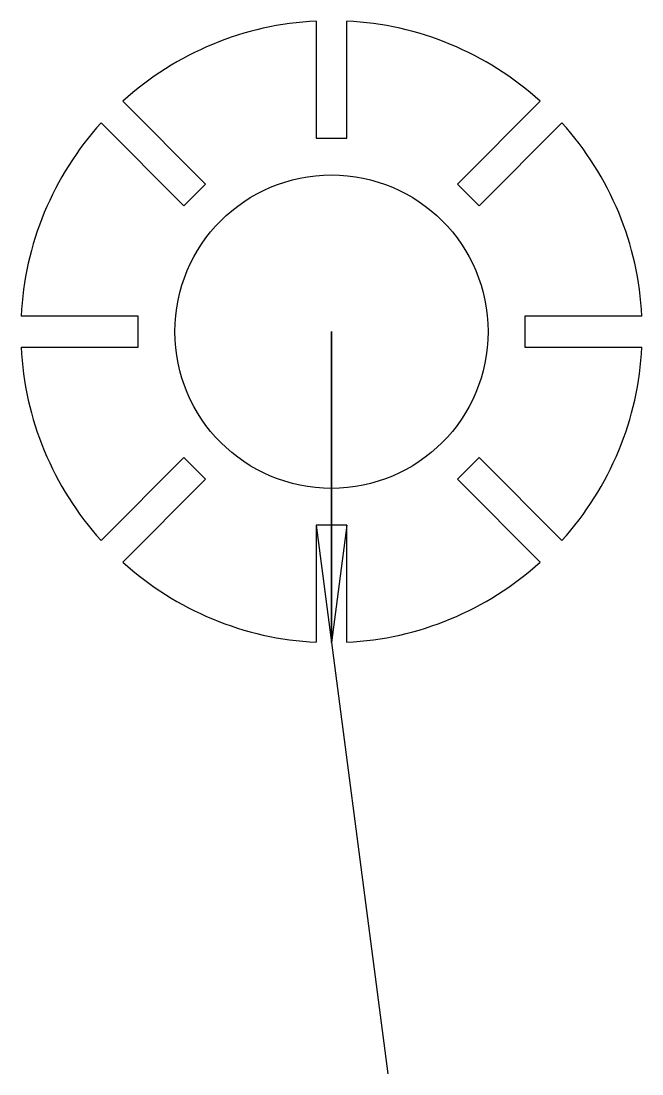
# Model space of a CAD drawing. Header units: millimetres. Extents: x -38 to 38, y -92 to 38.
import ezdxf

# ---------------------------------------------------------------- set-up
doc = ezdxf.new("R2010")
doc.units = ezdxf.units.MM
doc.layers.get('0').update_dxf_attribs({"linetype": 'CONTINUOUS'})

msp = doc.modelspace()

# ---------------------------------------------------------------- linework, layer by layer
for p, q in [((-1.9, 38.45), (-1.9, 23.95)), ((1.9, 23.95), (1.9, 38.45)), ((-15.59, 18.28), (-25.85, 28.53)), ((25.85, 28.53), (15.59, 18.28)), ((-28.53, 25.85), (-18.28, 15.59)), ((18.28, 15.59), (28.53, 25.85)), ((-1.9, 23.95), (1.9, 23.95)), ((-18.28, 15.59), (-15.59, 18.28)), ((15.59, 18.28), (18.28, 15.59)), ((-23.95, 1.9), (-38.45, 1.9)), ((-23.95, -1.9), (-23.95, 1.9)), ((23.95, 1.9), (23.95, -1.9)), ((38.45, 1.9), (23.95, 1.9)), ((0, -38.5), (0, 0)), ((0, 0), (0, -38.5)), ((-38.45, -1.9), (-23.95, -1.9)), ((23.95, -1.9), (38.45, -1.9)), ((-18.28, -15.59), (-28.53, -25.85)), ((-15.59, -18.28), (-18.28, -15.59)), ((18.28, -15.59), (15.59, -18.28)), ((28.53, -25.85), (18.28, -15.59)), ((-25.85, -28.53), (-15.59, -18.28)), ((15.59, -18.28), (25.85, -28.53)), ((1.9, -23.95), (-1.9, -23.95)), ((-1.9, -23.95), (-1.9, -38.45)), ((-1.9, -23.95), (6.97, -91.9)), ((1.9, -23.95), (0, -38.5)), ((1.9, -38.45), (1.9, -23.95))]:
    msp.add_line(p, q)
msp.add_circle((0, 0), 19.4)
for start, end in [(92.8287, 132.1713), (47.8287, 87.1713), (137.8287, 177.1713), (2.8287, 42.1713), (182.8287, 222.1713), (317.8287, 357.1713), (227.8287, 267.1713), (272.8287, 312.1713)]:
    msp.add_arc((0, 0), 38.5, start, end)

doc.saveas('drawing.dxf')
